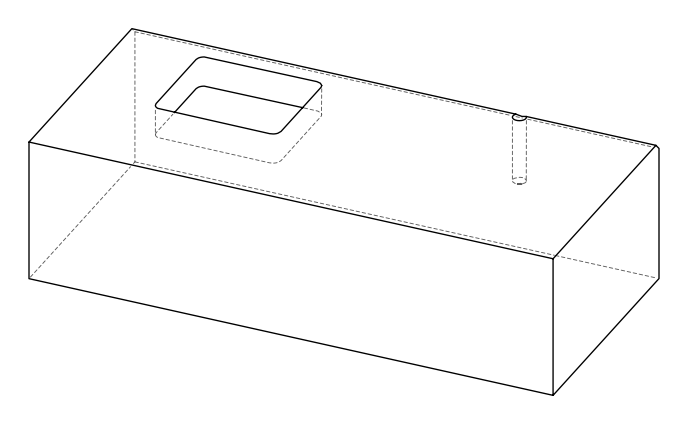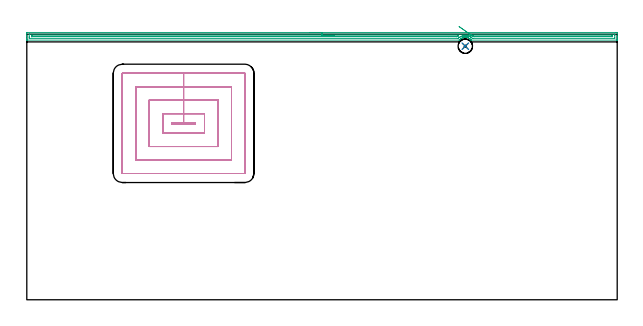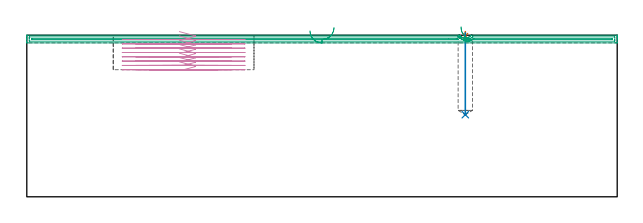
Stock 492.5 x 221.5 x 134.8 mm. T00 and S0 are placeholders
(PLAN: 4 operations, 3 tool changes, 29.7 min)
(1 SPOT_DRILL | STEP1POCKET | NXT0321_9005460120000 | 0.03 min | 1 mm3)
(2 DRILL_BLIND_HOLE_INTO_CENTER | STEP1POCKET | UGT0301_515 | 0.27 min | 7191 mm3)
(3 AREA_MILL | FG_CHAMFER_SURFACE | UGT0205_001 | 12.05 min | 10072 mm3)
(4 MILL_RECTANGULAR_POCKET | POCKET_RECTANGULAR_STRAIGHT | UGT0201_133 | Follow Part, ap 3.75, ae 75% | 17.38 min | 332324 mm3)
(TOOL NXT0321_9005460120000 | NC Spot Drill, 142deg, 12mm, Carbide, Uncoated | D12 PA142 FL30 Z2)
(TOOL UGT0301_515 | Carbide Drill 12.0 mm | D12 PA118 FL101 Z2)
(TOOL UGT0205_001 | Chamfer Mill 20 x 3 x 45 deg. | D20 FL50 Z2)
(TOOL UGT0201_133 | Carbide End Mill 15.0 | D15 FL30 Z4)
(OP 1 SPOT_DRILL)
G17 G21 G94 G90
T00 M6
G54
G17 G0 G90 X365.8 Y211.5 S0 M3
G43 Z144.8 H0
G94 G81 G98 Z134.284 F250. R137.8
G80
M5
M2
(OP 2 DRILL_BLIND_HOLE_INTO_CENTER)
G17 G21 G94 G90
T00 M6
G54
G17 G0 G90 X365.8 Y211.5 S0 M3
G43 Z144.8 H0
G94 G81 G98 Z68.5 F250. R136.8
G80
M5
M2
(OP 3 AREA_MILL)
G17 G21 G94 G90
T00 M6
G54
G17 G0 G90 X236.25 Y223. S1061 M3
G43 Z144.8 H0
Z138.4
G94 G1 X236.288 Z137.528 F250.
X236.402 Z136.663
X236.591 Z135.812
X236.853 Z134.98
X237.187 Z134.174
X237.59 Z133.4
X238.058 Z132.664
X238.59 Z131.972
X239.179 Z131.329
X239.822 Z130.74
X240.514 Z130.208
X241.25 Z129.74
X242.024 Z129.337
X242.83 Z129.003
X243.662 Z128.741
X244.514 Z128.552
X245.378 Z128.438
X246.25 Z128.4
X491.343
X491.884 Y222.999 Z128.401
X492.419 Y222.994 Z128.403
X492.492 Y222.991 Z128.405
X492.5 Y222.463 Z128.934
Y219.8 Z131.594
Y219.249 Z132.148
Y218.912 Z132.484
Y218.362 Z133.035
Y218.025 Z133.37
Y217.351 Z134.049
Y217.008 Z134.392
Y216.635 Z134.756
X492.491 Y216.602 Z134.788
X492.331 Y216.6 Z134.8
X370.853
X370.607 Y216.604 Z134.79
X370.547 Y216.664 Z134.733
X370.407 Y216.832 Z134.565
X370.31 Y216.949 Z134.449
X370.127 Y217.152 Z134.246
X369.993 Y217.287 Z134.111
X369.866 Y217.406 Z133.993
X369.854 Y217.417 Z133.981
X369.657 Y217.581 Z133.814
X369.548 Y217.674 Z133.724
X369.232 Y217.916 Z133.484
X368.925 Y218.115 Z133.285
X368.62 Y218.292 Z133.106
X368.608 Y218.299 Z133.099
X368.338 Y218.43 Z132.968
X367.894 Y218.61 Z132.787
X367.651 Y218.69 Z132.706
X367.443 Y218.76 Z132.639
X366.998 Y218.87 Z132.529
X366.834 Y218.895 Z132.501
X366.736 Y218.912 Z132.486
X366.549 Y218.943 Z132.456
X366.397 Y218.958 Z132.44
X366.244 Y218.973 Z132.423
X366.103 Y218.986 Z132.406
X366.089 Z132.405
X365.991 Y218.991 Z132.4
X365.941 Y218.99 Z132.399
X365.826 Y218.995 Z132.403
X365.821
X365.754 Y218.996 Z132.402
X365.731
X365.655 Y218.994 Z132.399
X365.636 Y218.991
X365.495 Y218.98 Z132.409
X365.362 Y218.971 Z132.423
X365.207 Y218.958 Z132.435
X365.047 Y218.935 Z132.456
X364.947 Y218.923 Z132.473
X364.861 Y218.912 Z132.486
X364.81 Y218.905 Z132.493
X364.76 Y218.898 Z132.499
X364.601 Y218.861 Z132.53
X364.31 Y218.799 Z132.594
X364.154 Y218.753 Z132.641
X363.866 Y218.669 Z132.729
X363.423 Y218.496 Z132.901
X363.261 Y218.422 Z132.974
X363.106 Y218.353 Z133.046
X362.989 Y218.299 Z133.099
X362.517 Y218.007 Z133.39
X362.077 Y217.696 Z133.702
X361.802 Y217.463 Z133.937
X361.751 Y217.419 Z133.981
X361.458 Y217.13 Z134.27
X361.182 Y216.828 Z134.571
X361.077 Y216.697 Z134.701
X361.001 Y216.606 Z134.792
X360.581 Y216.6 Z134.8
X0.169
X0.01 Y216.603 Z134.788
X0.007 Y216.634 Z134.757
X0. Y217.008 Z134.392
Y217.351 Z134.049
Y218.025 Z133.37
Y219.249 Z132.148
Y219.797 Z131.597
Y220.412 Z130.983
Y222.187 Z129.209
X0.002 Y222.463 Z128.934
X0.008 Y222.991 Z128.405
X0.081 Y222.994 Z128.403
X0.616 Y223. Z128.4
X246.25
Y221.586 Z129.814
X490.097 Y221.585 Z129.815
X490.49 Y221.575 Z129.825
X490.497 Y221.178 Z130.222
X490.499 Y220.688 Z130.712
X490.5 Y220.288 Z131.112
X490.498 Y218.515 Z132.885
X490.49 Y218.025 Z133.375
X490.108 Y218.015 Z133.385
X490.097 Y218.014 Z133.386
X372.193
X371.717 Y218.025 Z133.375
X371.3 Y218.389 Z133.011
X371.012 Y218.628 Z132.772
X370.638 Y218.912 Z132.488
X370.407 Y219.064 Z132.336
X369.998 Y219.318 Z132.082
X369.514 Y219.567 Z131.833
X368.963 Y219.8 Z131.6
X368.62 Y219.926 Z131.474
X368.427 Y219.992 Z131.408
X368.01 Y220.111 Z131.289
X367.727 Y220.181 Z131.219
X367.251 Y220.274 Z131.126
X366.834 Y220.336 Z131.064
X366.236 Y220.394 Z131.006
X365.941 Y220.403 Z130.997
X365.633 Y220.405 Z130.995
X365.341 Y220.396 Z131.004
X365.335
X365.307 Y220.393 Z131.007
X365.278 Y220.391 Z131.009
X365.047 Y220.365 Z131.035
X364.541 Y220.303 Z131.097
X364.36 Y220.278 Z131.122
X364.154 Y220.24 Z131.16
X363.79 Y220.162 Z131.238
X363.261 Y220.017 Z131.383
X363.093 Y219.967 Z131.433
X362.627 Y219.8 Z131.6
X362.44 Y219.728 Z131.672
X362.421 Y219.721 Z131.679
X362.398 Y219.711 Z131.689
X362.368 Y219.698 Z131.702
X361.832 Y219.445 Z131.955
X361.475 Y219.234 Z132.166
X361.276 Y219.11 Z132.29
X360.977 Y218.912 Z132.488
X360.746 Y218.748 Z132.652
X360.581 Y218.626 Z132.774
X360.256 Y218.348 Z133.052
X359.892 Y218.025 Z133.375
X359.698 Y218.015 Z133.385
X359.688
X2.403
X2.01 Y218.025 Z133.375
X2.003 Y218.422 Z132.978
X2.001 Y218.912 Z132.488
X2. Y219.312 Z132.088
X2.002 Y221.085 Z130.315
X2.01 Y221.575 Z129.825
X2.392 Y221.585 Z129.815
X2.403 Y221.586 Z129.814
X246.25
Y220.172 Z131.228
X359.488 Y220.171 Z131.229
X359.688 Y220.169 Z131.231
X359.904 Y220.165 Z131.235
X359.769 Y220.063 Z131.337
X359.688 Y220.005 Z131.395
X359.568 Y219.92 Z131.48
X359.399 Y219.8 Z131.6
X359.051 Y219.545 Z131.855
X358.954 Y219.475 Z131.925
X358.885 Y219.435 Z131.965
X358.795 Y219.434 Z131.966
X358.275 Y219.429 Z131.971
X351.884 Y219.428 Z131.972
X4.563 Y219.429 Z131.971
X4.189 Y219.43 Z131.97
X4.065 Y219.433 Z131.967
X4.024 Y219.435 Z131.965
X4.01 Y219.445 Z131.955
X4.006 Y219.487 Z131.913
X4.002 Y219.612 Z131.788
X4.001 Y219.8 Z131.6
X4.003 Y219.985 Z131.415
X4.012 Y220.165 Z131.235
X4.189 Y220.167 Z131.233
X4.709 Y220.171 Z131.229
X246.25 Y220.172 Z131.228
X247.122 Z131.266
X247.986 Z131.38
X248.838 Z131.569
X249.67 Z131.831
X250.476 Z132.165
X251.25 Z132.568
X251.986 Z133.037
X252.678 Z133.568
X253.321 Z134.157
X253.91 Z134.801
X254.442 Z135.493
X254.91 Z136.228
X255.313 Z137.002
X255.647 Z137.808
X255.909 Z138.64
X256.098 Z139.492
X256.212 Z140.357
X256.25 Z141.228
G0 Z144.8
X362.288 Y219.633
Z141.783
G1 X362.277 Z140.91
X362.342 Y219.636 Z140.04
X362.482 Y219.644 Z139.179
X362.696 Y219.656 Z138.334
X362.984 Y219.673 Z137.51
X363.342 Y219.693 Z136.715
X363.768 Y219.717 Z135.954
X364.258 Y219.745 Z135.233
X364.809 Y219.776 Z134.558
X365.417 Y219.81 Z133.933
X366.077 Y219.848 Z133.364
X366.784 Y219.888 Z132.854
X367.533 Y219.93 Z132.408
X368.318 Y219.974 Z132.03
X369.132 Y220.021 Z131.721
X369.971 Y220.068 Z131.484
X370.826 Y220.116 Z131.322
X371.693 Y220.165 Z131.235
X371.744 Y220.168 Z131.232
X371.82 Y220.171 Z131.229
X372.02
X372.193 Y220.172 Z131.228
X487.937 Y220.171 Z131.229
X488.311 Y220.17 Z131.23
X488.435 Y220.167 Z131.233
X488.476 Y220.165 Z131.235
X488.49 Y220.155 Z131.245
X488.494 Y220.113 Z131.287
X488.498 Y219.988 Z131.412
X488.499 Y219.8 Z131.6
X488.497 Y219.615 Z131.785
X488.488 Y219.435 Z131.965
X488.311 Y219.433 Z131.967
X487.791 Y219.429 Z131.971
X373.46
X373.086 Y219.432 Z131.968
X372.717 Y219.435 Z131.965
X372.216 Y219.8 Z131.6
X372.193 Y219.817 Z131.583
X372.122 Y219.871 Z131.529
X371.693 Y220.165 Z131.235
X371.056 Y220.608 Z130.836
X370.392 Y221.069 Z130.506
X369.708 Y221.544 Z130.248
X369.008 Y222.031 Z130.064
X368.297 Y222.524 Z129.954
X367.581 Y223.022 Z129.921
X366.865 Y223.519 Z129.963
X366.155 Y224.012 Z130.082
X365.457 Y224.497 Z130.275
X364.774 Y224.971 Z130.541
X364.114 Y225.43 Z130.879
X363.48 Y225.87 Z131.286
X362.878 Y226.289 Z131.759
X362.312 Y226.682 Z132.293
X361.786 Y227.047 Z132.886
X361.304 Y227.381 Z133.532
X360.871 Y227.682 Z134.227
X360.489 Y227.948 Z134.965
G0 Z144.8
M5
M2
(OP 4 MILL_RECTANGULAR_POCKET)
G17 G21 G94 G90
T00 M6
G54
G17 G0 G90 X127.268 Y146.55 S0 M3
G43 Z144.801 H0
Z137.801
G94 G1 X140.75 Z134.188 F250.
Y147.75 Z133.867
X130.8 Z131.2
X120.85 F500.
Y146.55
X140.75
Y147.75
X130.8
Y155.25
X113.35
Y139.05
X148.25
Y155.25
X130.8
Y166.5
X102.1
Y127.8
X159.5
Y166.5
X130.8
Y177.75
X90.85
Y116.55
X170.75
Y177.75
X130.8
Y189.
X79.8
G3 X79.6 Y188.8 R0.2
G1 Y105.5
G3 X79.8 Y105.3 R0.2
G1 X181.8
G3 X182. Y105.5 R0.2
G1 Y188.8
G3 X181.8 Y189. R0.2
G1 X130.8
X129.8
G0 X127.268 Y146.55 Z134.2
G1 X140.75 Z130.588 F250.
Y147.75 Z130.266
X130.8 Z127.6
X120.85 F500.
Y146.55
X140.75
Y147.75
X130.8
Y155.25
X113.35
Y139.05
X148.25
Y155.25
X130.8
Y166.5
X102.1
Y127.8
X159.5
Y166.5
X130.8
Y177.75
X90.85
Y116.55
X170.75
Y177.75
X130.8
Y189.
X79.8
G3 X79.6 Y188.8 R0.2
G1 Y105.5
G3 X79.8 Y105.3 R0.2
G1 X181.8
G3 X182. Y105.5 R0.2
G1 Y188.8
G3 X181.8 Y189. R0.2
G1 X130.8
X129.8
G0 X127.268 Y146.55 Z130.6
G1 X140.75 Z126.988 F250.
Y147.75 Z126.666
X130.8 Z124.
X120.85 F500.
Y146.55
X140.75
Y147.75
X130.8
Y155.25
X113.35
Y139.05
X148.25
Y155.25
X130.8
Y166.5
X102.1
Y127.8
X159.5
Y166.5
X130.8
Y177.75
X90.85
Y116.55
X170.75
Y177.75
X130.8
Y189.
X79.8
G3 X79.6 Y188.8 R0.2
G1 Y105.5
G3 X79.8 Y105.3 R0.2
G1 X181.8
G3 X182. Y105.5 R0.2
G1 Y188.8
G3 X181.8 Y189. R0.2
G1 X130.8
X129.8
G0 X127.268 Y146.55 Z127.
G1 X140.75 Z123.388 F250.
Y147.75 Z123.066
X130.8 Z120.4
X120.85 F500.
Y146.55
X140.75
Y147.75
X130.8
Y155.25
X113.35
Y139.05
X148.25
Y155.25
X130.8
Y166.5
X102.1
Y127.8
X159.5
Y166.5
X130.8
Y177.75
X90.85
Y116.55
X170.75
Y177.75
X130.8
Y189.
X79.8
G3 X79.6 Y188.8 R0.2
G1 Y105.5
G3 X79.8 Y105.3 R0.2
G1 X181.8
G3 X182. Y105.5 R0.2
G1 Y188.8
G3 X181.8 Y189. R0.2
G1 X130.8
X129.8
G0 X127.268 Y146.55 Z123.4
G1 X140.75 Z119.788 F250.
Y147.75 Z119.466
X130.8 Z116.8
X120.85 F500.
Y146.55
X140.75
Y147.75
X130.8
Y155.25
X113.35
Y139.05
X148.25
Y155.25
X130.8
Y166.5
X102.1
Y127.8
X159.5
Y166.5
X130.8
Y177.75
X90.85
Y116.55
X170.75
Y177.75
X130.8
Y189.
X79.8
G3 X79.6 Y188.8 R0.2
G1 Y105.5
G3 X79.8 Y105.3 R0.2
G1 X181.8
G3 X182. Y105.5 R0.2
G1 Y188.8
G3 X181.8 Y189. R0.2
G1 X130.8
X129.8
G0 X127.268 Y146.55 Z119.8
G1 X140.75 Z116.188 F250.
Y147.75 Z115.866
X130.8 Z113.2
X120.85 F500.
Y146.55
X140.75
Y147.75
X130.8
Y155.25
X113.35
Y139.05
X148.25
Y155.25
X130.8
Y166.5
X102.1
Y127.8
X159.5
Y166.5
X130.8
Y177.75
X90.85
Y116.55
X170.75
Y177.75
X130.8
Y189.
X79.8
G3 X79.6 Y188.8 R0.2
G1 Y105.5
G3 X79.8 Y105.3 R0.2
G1 X181.8
G3 X182. Y105.5 R0.2
G1 Y188.8
G3 X181.8 Y189. R0.2
G1 X130.8
X129.8
G0 X127.268 Y146.55 Z116.2
G1 X140.75 Z112.588 F250.
Y147.75 Z112.266
X130.8 Z109.6
X120.85 F500.
Y146.55
X140.75
Y147.75
X130.8
Y155.25
X113.35
Y139.05
X148.25
Y155.25
X130.8
Y166.5
X102.1
Y127.8
X159.5
Y166.5
X130.8
Y177.75
X90.85
Y116.55
X170.75
Y177.75
X130.8
Y189.
X79.8
G3 X79.6 Y188.8 R0.2
G1 Y105.5
G3 X79.8 Y105.3 R0.2
G1 X181.8
G3 X182. Y105.5 R0.2
G1 Y188.8
G3 X181.8 Y189. R0.2
G1 X130.8
X129.8
G0 X127.268 Y146.55 Z112.6
G1 X140.75 Z108.988 F250.
Y147.75 Z108.666
X130.8 Z106.
X120.85 F500.
Y146.55
X140.75
Y147.75
X130.8
Y155.25
X113.35
Y139.05
X148.25
Y155.25
X130.8
Y166.5
X102.1
Y127.8
X159.5
Y166.5
X130.8
Y177.75
X90.85
Y116.55
X170.75
Y177.75
X130.8
Y189.
X79.8
G3 X79.6 Y188.8 R0.2
G1 Y105.5
G3 X79.8 Y105.3 R0.2
G1 X181.8
G3 X182. Y105.5 R0.2
G1 Y188.8
G3 X181.8 Y189. R0.2
G1 X130.8
X129.8
G0 Z144.801
M5
M2
